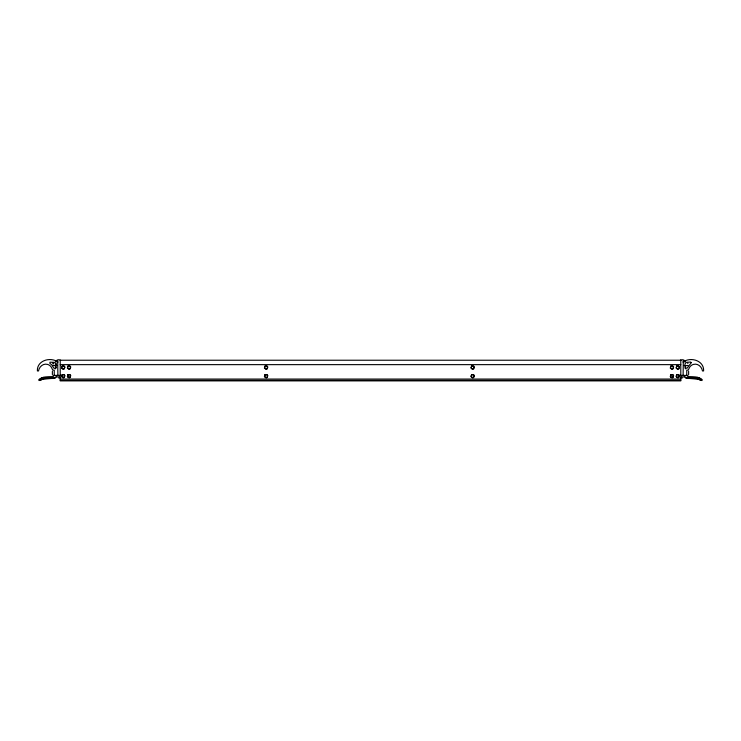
<?xml version="1.0" encoding="UTF-8"?>
<svg xmlns="http://www.w3.org/2000/svg" width="741" height="741" viewBox="0 0 741 741"><rect width="100%" height="100%" fill="white"/><g stroke="black" fill="none" stroke-linecap="round" stroke-linejoin="round"><path stroke-width="1.11" d="M687.87 363.164L687.805 363.692M57.881 362.303L57.705 360.784C54.019 362.942 57.085 358.172 60.623 360.228M60.216 375.196L59.678 375.909L58.641 375.455M57.705 361.589L57.881 375.557L54.241 375.557L54.241 370.102L52.713 370.102L51.713 367.916A6.632 6.632 0 0 0 47.674 364.433C43.154 363.099 39.254 366.702 38.504 370.954L37.393 370.945C36.781 361.812 47.415 357.375 55.399 360.598L56.131 362.154L56.548 360.784M56.492 376.233L55.575 377.836C50.073 379.059 44.228 378.077 39.051 380.55L38.727 379.762L39.412 379.188L43.432 377.234L53.5 377.076M60.216 375.168L59.132 375.882L58.78 375.372L53.019 375.428M63.948 377.354L64.699 376.058L63.948 374.77L62.466 374.779L61.725 376.067L62.466 377.354L63.948 377.354L62.466 377.345M69.802 377.354L70.543 376.058L69.802 374.77L68.311 374.779L67.57 376.067L68.311 377.354L69.802 377.354L68.311 377.345M473.379 377.354L474.12 376.067L473.379 374.789L471.897 374.789L471.156 376.076L471.897 377.364L473.379 377.354L474.12 376.076M672.698 377.354L673.439 376.058L672.698 374.77L671.207 374.779L670.466 376.067L671.207 377.354L672.698 377.354L671.207 377.345M678.543 377.354L679.284 376.058L678.543 374.77L677.061 374.779L676.311 376.067L677.061 377.354L678.543 377.354L677.061 377.345M680.377 360.228C683.915 358.172 686.981 362.942 683.295 360.784L683.119 362.303M56.057 377.188L53.88 378.447L43.747 378.614L39.94 380.476L40.162 379.633C38.662 376.743 52.139 377.086 53.648 377.067M58.141 375.455L57.881 376.854A1.037 1.037 0 0 0 58.919 377.891L60.216 377.891M682.359 375.455L681.322 375.909L680.784 375.196M56.473 363.988L55.093 363.988M60.216 364.646L680.784 364.646M53.019 365.554L57.076 365.554M683.924 365.554L687.981 365.554M687.981 375.428L682.22 375.372L681.868 375.882L680.784 375.168M680.784 377.891L682.081 377.891A1.037 1.037 0 0 0 683.119 376.854L682.859 375.455M60.216 379.059L680.784 379.059M60.216 380.365L680.784 380.365M687.5 377.076L697.568 377.234L701.588 379.188L702.273 379.762L701.949 380.55C696.772 378.077 690.927 379.059 685.425 377.836L684.508 376.233M687.352 377.067C688.861 377.086 702.338 376.743 700.838 379.633L701.06 380.476L697.253 378.614L687.12 378.447L684.943 377.188M683.295 361.589L683.119 375.557L686.759 375.557L686.759 370.102L688.287 370.102L689.287 367.916A6.632 6.632 0 0 1 693.326 364.433C697.846 363.099 701.746 366.702 702.496 370.954L703.607 370.945C704.219 361.812 693.585 357.375 685.601 360.598L684.869 362.154L684.452 360.784M688.63 371.297L688.63 374.622M685.527 365.554L685.527 368.842M55.473 365.554L55.473 368.842M52.37 371.297L52.37 374.622M53.204 362.84L53.148 363.887L53.204 362.84M691.316 362.618L687.203 368.092L685.092 368.221L684.943 364.053L686.314 362.321L690.556 362.043L691.316 362.618M56.057 367.758L55.519 368.499L53.797 368.092L51.685 364.776L49.851 363.331L49.971 362.201L54.686 362.321L56.057 364.053L56.057 367.758M62.466 366.193L61.725 367.49L62.466 368.777L63.948 368.768L64.699 367.48L63.948 366.193L62.466 366.202M68.311 366.193L67.57 367.49L68.311 368.777L69.802 368.768L70.543 367.48L69.802 366.193L68.311 366.202M265.361 366.211L264.62 367.499L265.361 368.786L266.853 368.786L267.594 367.499L266.853 366.211L265.361 366.211M265.361 374.789L264.62 376.076L265.361 377.364L266.853 377.354L267.594 376.067L266.853 374.789L265.361 374.789M471.897 366.211L471.156 367.499L471.897 368.786L473.379 368.786L474.12 367.499L473.379 366.211L471.897 366.211M671.207 366.193L670.466 367.49L671.207 368.777L672.698 368.768L673.439 367.48L672.698 366.193L671.207 366.202M677.061 366.193L676.311 367.49L677.061 368.777L678.543 368.768L679.284 367.48L678.543 366.193L677.061 366.202M62.151 366.054L61.503 368.055L63.207 369.296L64.254 368.953L64.912 366.943L64.254 366.054L62.151 366.054M67.996 366.054L67.348 368.055L69.052 369.296L70.108 368.953L70.756 366.943L70.108 366.054L67.996 366.054M62.151 374.622L61.503 376.632L63.207 377.873L64.254 377.53L64.912 375.52L64.254 374.622L62.151 374.622M67.996 374.622L67.348 376.632L69.052 377.873L70.108 377.53L70.756 375.52L70.108 374.622L67.996 374.622M265.046 366.063L264.398 368.064L266.102 369.305L267.158 368.962L267.807 366.962L267.158 366.063L265.046 366.063M265.046 374.64L264.398 376.641L266.102 377.882L267.158 377.54L267.807 375.539L267.158 374.64L265.046 374.64M471.582 366.063L470.924 368.064L472.628 369.305L473.684 368.962L474.333 366.962L473.684 366.063L471.582 366.063M471.582 374.64L470.924 376.641L472.628 377.882L473.684 377.54L474.333 375.539L473.684 374.64L471.582 374.64M670.892 366.054L670.244 368.055L671.948 369.296L673.004 368.953L673.652 366.943L673.004 366.054L670.892 366.054M676.737 366.054L676.088 368.055L677.793 369.296L678.849 368.953L679.497 366.943L678.849 366.054L676.737 366.054M670.892 374.622L670.244 376.632L671.948 377.873L673.004 377.53L673.652 375.52L673.004 374.622L670.892 374.622M676.737 374.622L676.088 376.632L677.793 377.873L678.849 377.53L679.497 375.52L678.849 374.622L676.737 374.622M680.784 360.228L60.216 360.228L60.216 380.883L680.784 380.883L680.784 360.228"/></g></svg>
